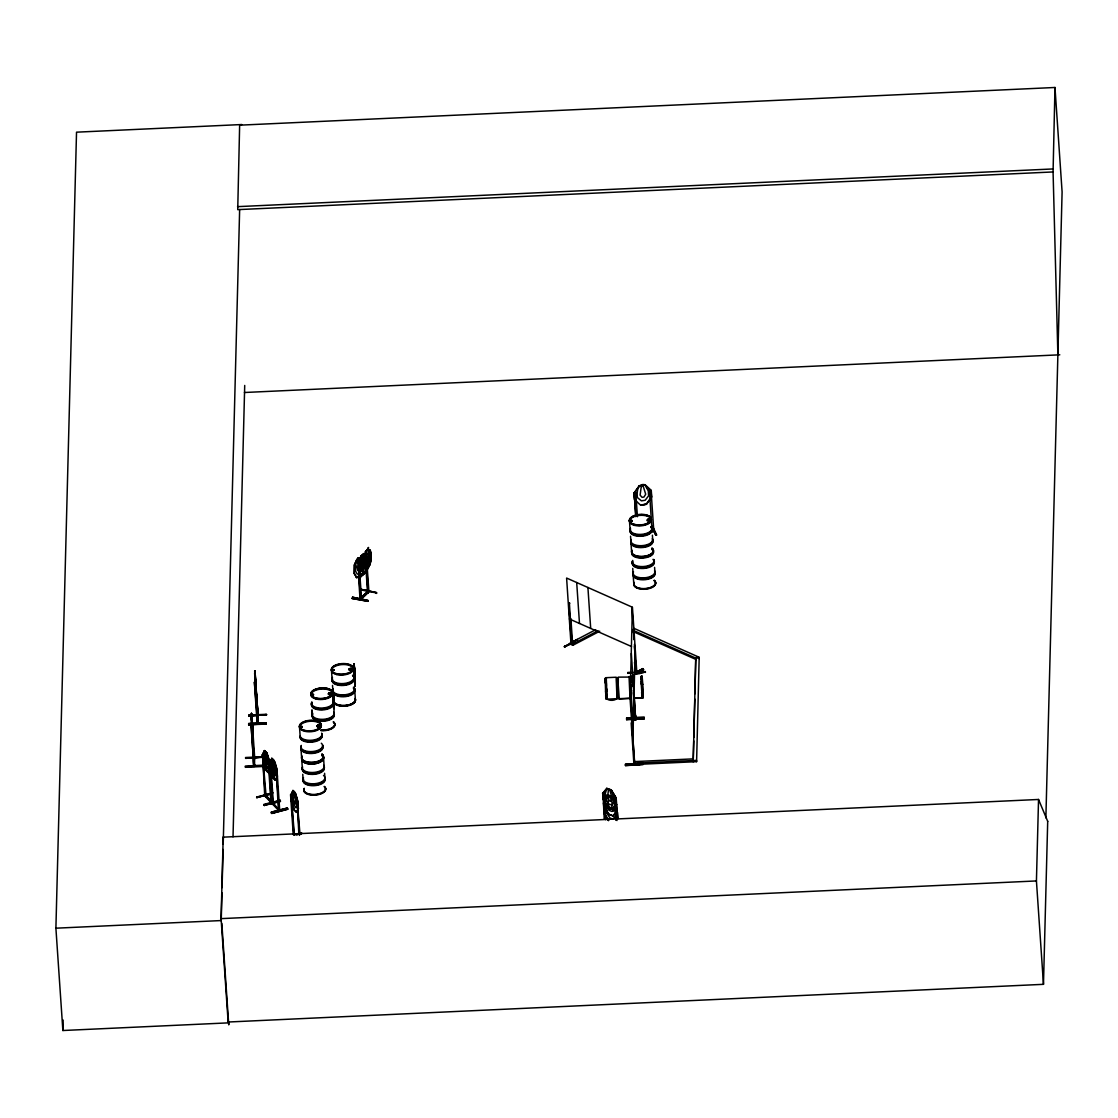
<?xml version="1.0" encoding="UTF-8"?>
<svg xmlns="http://www.w3.org/2000/svg" width="1118" height="1118" viewBox="0 0 1118 1118"><rect width="100%" height="100%" fill="white"/><g stroke="black" fill="none" stroke-linecap="round" stroke-linejoin="round"><path stroke-width="1.5" d="M365.348 551.733L366.103 551.02L365.348 551.733L365.726 556.289M334.03 703.907L333.709 701.07L333.933 707.247L333.36 693.272A10.956 5.283 -3.9 0 0 347.936 696.179A10.956 5.283 -3.9 0 0 353.414 688.409M354.797 675.314L355.105 681.938L354.881 675.761C356.083 685.18 353.581 664.889 354.741 673.819L354.532 667.963L354.825 674.308M251.899 722.843L251.578 713.256L251.676 725.456L251.899 724.73M255.239 680.75L254.736 672.84M354.294 673.93L353.959 664.022L354.672 667.823M605.173 679.087L605.187 683.028M605.215 679.073L605.565 691.301M606.166 693.943L605.928 678.109M606.291 679.059L607.13 697.939M631.055 677.899L631.069 681.84M641.383 679.101L641.578 676.027L642.557 697.953L633.92 698.331M641.844 679.129L642.137 676.502M642.864 697.436L643.171 694.809M354.532 573.562L356.6 577.643L354.28 573.66L354.364 564.87L356.656 559.95L361.226 559.112L363.294 563.192L363.21 571.829L360.848 576.734L356.656 577.461M356.656 559.95L354.462 564.883L354.28 573.66M356.432 577.615L361.016 576.762L363.294 571.857L363.224 563.025M333.108 698.918L332.787 689.331M354.28 673.497L354.727 677.857L354.602 673.455M625.479 765.55L625.437 764.237L642.962 763.37L643.018 764.223L625.479 765.55L643.004 764.656M626.667 718.734L644.206 717.854L644.192 718.804L626.667 719.671L626.667 718.567M631.237 673.134L627.855 673.302L631.041 672.673M631.167 722.885L633.948 764.67L633.892 763.846M632.942 678.374L635.723 720.16L631.265 652.381L632.425 607.144L636.911 673.791C637.372 674.965 635.918 669.5 636.799 672.309M632.956 677.256L632.97 676.488M633.515 632.802L634.13 632.005L633.976 639.664M633.864 764.502L633.864 763.762M635.807 717.896L634.856 718.622L634.465 707.387M635.122 719.251L635.108 720.188L635.737 719.223M634.745 763.86L634.647 764.614L634.731 761.596L693.146 758.884L693.23 760.17M633.766 764.502L633.696 762.336L634.633 762.965M635.793 719.321L635.052 720.076L634.842 717.938M634.968 717.546L635.136 718.301M645.379 671.932C631.558 676.446 637.302 673.064 635.541 661.004M636.967 672.211L636.114 671.569M635.723 720.076L635.737 719.307M635.751 717.421L635.709 718.636L635.15 717.449M635.723 715.953L634.94 716.638L635.709 716.666M370.086 550.014L368.94 562.773L366.424 566.924L364.72 566.728C363.574 535.033 378.96 553.941 365.977 571.494M333.527 708.015L333.136 700.092L333.108 700.804M334.03 703.823L333.29 693.957M228.799 1021.992L228.743 1024.857L221.825 923.384M1047.706 821.367L1038.538 799.468L223.195 837.158L221.084 918.633L228.198 1022.872L62.874 1030.516L55.9 928.192L76.527 132.176L241.851 124.531M62.874 1030.516L63.153 1020.049M1057.88 354.895L1053.072 171.948L237.729 209.639L239.643 125.174L1054.973 87.484L1062.1 191.933L1045.875 817.859M221.937 892.821L221.224 920.561L55.9 928.192M222.077 887.608L223.055 849.47M223.195 844.272L239.643 209.541M233.019 836.837L244.716 385.444M263.163 756.998L245.625 758.353L261.57 757.138M248.937 715.939L266.461 714.626L248.937 715.939L248.881 715.059M251.075 725.428L251.103 724.66L253.87 766.445L251.075 725.428L251.885 725.414L251.508 716.121M254.373 764.922C252.57 764.908 255.421 762.56 254.471 766.417L251.27 717.882L252.095 716.918L252.836 735.602L252.347 723.416L252.556 730.879L252.249 728.894M251.885 724.31L251.522 716.247M251.899 717.085L251.27 717.882M255.183 681.701L254.694 670.856L255.365 676.055M254.624 673.847L254.876 670.842L257.783 724.003L254.401 682.246L255.183 683M254.597 674.699L255.183 675.44L254.694 670.856M253.996 757.836L253.772 764.866M253.8 766.333C252.361 762.127 255.142 751.729 253.884 758.731M255.938 693.202L255.645 681.044M256.19 690.197L256.385 702.942L256.274 690.742M254.597 757.808L254.541 766.291L253.73 765.592M254.569 757.375L254.597 756.523M257.895 715.394C256.791 727.622 257.573 719.098 257.797 723.066M257.196 714.891L258.02 714.067L257.992 715.52M257.294 715.422L257.168 723.947L257.084 721.683M256.819 709.441L257.336 713.102L257.406 710.098M257.867 723.821L257.992 715.604M248.657 723.57L248.699 724.897L266.238 723.612L266.182 722.759L248.657 723.584L266.182 722.829M332.982 689.317L333.555 703.152L333.43 698.764M333.108 700.637L332.731 692.321M334.044 711.677L333.499 692.978L334.114 708.672M354.154 664.008L354.448 676.166M354.699 682.707L355.217 686.368L355.272 683.364M631.251 653.499L630.077 698.75L634.647 764.46M632.858 739.683L634.032 694.432M634.046 693.314L635.22 648.077M693.733 740.885L693.188 761.819L695.773 657.65L699.183 657.496L696.598 761.665L634.772 764.516L634.731 761.596M693.817 737.405L694.823 699.043M694.949 693.803L695.773 657.65M1053.072 171.948L1054.973 87.484M228.142 1022.02L1043.471 984.329L1036.428 880.942L1038.538 799.468M1043.471 984.329L1047.706 821.255M369.038 550.853L368.101 560.37L366.704 563.109L365.852 563.011L366.173 556.89L368.87 550.825M605.201 679.129L605.271 678.025M605.649 679.059L605.704 678.011M606.291 679.101L606.417 677.718M617.304 697.716C615.669 701.824 603.133 701.517 606.11 693.943M618.058 697.842C617.443 704.312 615.948 671.443 617.192 678.626M618.729 697.814C618.114 704.284 616.605 671.415 617.849 678.598M641.732 679.464L641.271 676.083L641.215 683.992M641.425 677.396L641.48 676.348M641.886 677.41L642.039 676.027M643.06 697.59L643.13 696.528M367.403 591.143L368.339 590.262M361.743 556.317L361.226 562.689L362.498 567.231L364.175 562.969L362.665 555.45L361.911 556.345M293.894 792.355L293.713 799.915L295.39 804.08L295.753 799.496L293.727 792.396M265.469 752.442L265.245 760.002L266.978 764.153L267.37 759.569L265.287 752.484M272.75 760.226L272.54 767.8L274.273 771.951L274.651 767.367L272.582 760.282M264.449 750.821C263.848 756.034 263.191 763.566 267.579 767.898L268.879 765.662L268.544 760.799L266.95 753.197L264.575 750.569L262.478 754.65L265.343 796.589L264.561 794.339L265.958 794.968M265.427 796.533L266.126 796.337L262.562 754.776L264.728 795.778M270.78 800.991L271.618 801.69M270.947 802.361L268.236 761.512L269.424 762.029L268.236 761.512M272.247 801.508L271.311 801.578M278.34 810.173L278.787 808.538L279.207 810.131M293.195 834.308L294.509 834.685M368.004 601.316L352.156 598.465L368.004 601.316L367.948 600.464L352.547 597.222L367.934 600.478M272.666 803.451L279.738 810.802L276.984 769.799C272.485 747.928 267.328 765.411 274.86 775.696L276.16 773.46L275.825 768.583L274.231 760.995L271.856 758.367L274.231 760.995L277.054 769.813L277.32 776.353M301.539 833.329L296.675 834.573M256.902 797.623L271.367 793.752M256.874 796.994L271.367 793.165M264.281 805.435L280.422 801.368L264.058 805.226M272.638 793.151L272.974 792.746M362.134 563.821C358.794 563.081 376.417 533.943 364.161 555.101M570.977 642.403C574.652 644.443 570.138 640.237 571.773 643.605M571.941 644.345L570.977 643.912L566.602 578.048L631.852 606.99L632.788 620.63M635.122 670.842L636.617 670.968M608.43 789.881L607.521 797.735L609.17 800.795L610.624 801.326L611.853 799.328L611.672 796.477L609.883 790.412L608.304 789.965M608.877 796.379L607.968 804.233L609.617 807.294L611.071 807.825L612.301 805.826L612.105 802.962L610.316 796.91L609.003 796.295M641.299 486.358L640.097 495.12L642.081 497.356L643.954 497.063L645.701 494.24L643.171 486.064M360.904 556.233L358.543 565.345L358.808 571.815M364.901 573.003L367.431 563.919L366.984 557.421L363.574 553.536L360.793 556.331L359.842 564.003L360.178 568.866L362.288 570.991L364.119 569.272C369.667 543.781 355.3 555.59 359.074 571.703L362.232 575.7L365.013 572.905L367.431 563.919L366.984 557.421M635.737 718.273L635.737 716.009M302.265 727.007L301.022 726.784M311.866 694.446L313.124 694.851M313.389 694.977C314.815 693.747 310.832 696.165 312.16 694.068M312.565 694.767L313.208 694.082L312.411 693.901M333.989 669.85L333.08 669.654M333.569 669.752L332.381 670.143L333.821 669.962M317.596 725.54L318.616 726.658M333.038 669.458L334.226 670.297L332.633 669.92M328.958 693.286L329.069 693.16A1.705 0.825 -3.9 0 1 331.697 693.803A1.705 0.825 -3.9 0 1 329.139 694.627A1.705 0.825 -3.9 0 1 329.167 693.202M319.329 725.945L317.484 725.861L318.896 726.169M329.475 694.362L329.489 693.481L331.054 693.845M319.371 726.476L319.79 725.568M630.37 521.072C631.307 518.864 633.235 521.868 630.706 521.184M630.762 520.471L632.019 520.667M631.838 520.429L631.181 521.114M631.866 520.834L630.454 520.89L631.698 521.016M647.574 519.632L647.685 519.507A1.705 0.825 -3.9 0 1 650.313 520.149A1.705 0.825 -3.9 0 1 647.755 520.974A1.705 0.825 -3.9 0 1 647.797 519.549M647.574 520.289L648.901 519.744L649.348 520.569M257.098 714.234L257.895 714.109M254.736 757.291L253.968 757.403M607.535 699.169L617.01 698.652M605.802 677.704L616.158 677.229L617.01 698.68M629.182 677.075L618.31 677.131L618.254 685.041M619.4 698.666L630.133 698.163M629.043 676.628L630.035 698.512M630.901 698.303L629.923 676.879M607.465 794.926L605.621 800.586L605.956 805.463L609.086 810.368L611.979 811.43L614.634 808.635L614.299 803.772L611.686 796.589L607.34 794.996L604.419 798.587M571.675 642.109L571.717 643.647L564.311 646.595M574.54 641.592L564.758 646.805L577.321 639.51L577.405 640.376M577.265 639.552L564.255 646.679M639.3 485.659L634.032 493.038L634.465 499.536L640.67 505.21L646.47 504.302L651.738 496.909L651.249 490.327L645.1 484.737C637.302 482.892 636.729 492.13 637.4 497.58L641.425 500.85L645.17 500.263L648.608 495.819L648.286 490.956L645.016 484.919M607.689 808.356L608.919 809.083M255.826 681.03L255.197 674.503L258.062 716.275M257.769 722.326L256.986 722.368M298.338 808.524L298.003 801.955L295.348 793.011L293.028 790.482L291.015 794.535L291.532 801.047M293.028 790.482L291.099 794.674L294.397 834.587M355.636 563.877L356.376 562.284L358.962 564.045L359.912 565.792L359.269 570.529L357.704 570.529L355.468 563.835M264.575 750.569C260.201 756.285 264.337 763.692 265.93 769.911L268.068 772.384M278.41 810.257L276.174 769.17L279.109 810.997L272.191 803.674L269.396 762.742L271.856 758.367M273.044 777.751L275.587 780.336L273.016 777.89L270.207 768.932L270.025 762.532L271.912 758.577M275.405 780.378L277.418 776.171L275.531 780.126M369.904 564.604L365.977 571.689L363.182 571.354M651.864 529.848L652.032 530.561M358.64 558.022L357.341 558.623L358.64 558.022L361.575 598.941L360.052 599.625L358.515 575.672M362.064 597.739C366.019 595.615 367.543 590.486 368.381 592.61L366.956 571.368M368.786 590.556L367.501 591.059M357.886 558.734L360.583 599.751L368.926 591.981L367.025 564.66M572.206 644.331C569.942 644.569 570.767 640.698 572.528 642.612L570.893 618.603M635.108 672.239L636.338 672.784M639.398 485.813L634.255 493.164L635.779 515.23M640.74 505.029L646.33 504.064L651.542 496.881M367.529 592.428L368.297 592.596L368.004 590.388M604.279 798.462L607.395 794.73L611.881 796.379L616.479 804.639L611.812 796.519M604.433 813.876L603.986 807.378L606.976 803.73M607.074 803.912L604.265 807.42M603.972 801.103L608.024 807.853L612.51 809.502L616.605 804.555L611.881 796.379M615.934 812.143L613.125 815.651M604 806.092L608.597 814.281L613.083 815.916L617.178 810.983L616.172 798.07L611.308 789.951L606.697 788.386M311.796 694.599L313.124 694.544M300.588 726.588L300.854 727.357L302.167 726.826M328.818 693.286L330.579 692.853M300.686 726.63L301.776 726.211M302.181 726.658L300.462 726.798L301.581 726.714M351.457 669.123L349.557 669.011M350.311 669.934C347.991 668.131 354.015 669.612 350.255 669.822M317.805 725.456A1.705 0.825 -3.9 0 0 317.764 726.882A1.705 0.825 -3.9 0 0 320.335 726.043A1.705 0.825 -3.9 0 0 317.805 725.456L317.722 726.448M318.071 726.085L319.608 725.708M615.459 816.266L612.804 819.061L609.911 817.999L606.781 813.093L606.459 808.216M264.784 795.96L271.646 803.101L271.394 801.564M265.986 796.379L266.028 794.856M272.079 802.179L272.792 802.92M272.107 803.59L272.988 803.562M269.941 762.392L272.82 804.345C274.693 804.415 270.221 803.982 272.205 801.34M278.228 808.677L279.64 809.236L278.703 809.39M635.038 715.869L635.038 716.722M257.392 715.548L257.978 716.456L255.183 675.44M257.196 723.094L257.168 724.031L254.401 682.246M652.046 529.82C654.086 529.373 654.631 532.489 651.976 531.343M352.156 598.493L352.561 597.208M376.864 593.001L361.128 589.969M360.876 597.264L359.898 598.102L361.394 597.571M361.407 597.375L360.038 598.06M367.445 591.562L360.904 597.697L367.976 591.674M367.948 591.254L368.856 590.57M360.807 598.857L360.136 599.555M642.808 684.342L642.137 676.446M273.351 802.78L271.953 802.151L272.177 803.772M332.912 670.115L333.765 670.199M349.543 668.676L350.884 668.34M351.597 669.486L350.563 669.822M330.732 694.222L330.718 692.978M317.582 725.386L317.875 725.303A1.579 0.755 -3.9 0 1 320.195 725.889A1.579 0.755 -3.9 0 1 317.819 726.658A1.579 0.755 -3.9 0 1 317.847 725.33M632.005 521.323L632.075 520.611M647.853 519.395L648.342 520.75M647.588 519.814L649.46 519.604M604.237 819.201L602.993 793.291L603.217 796.477M602.504 793.626L604.097 793.822L605.83 819.396M604.097 793.822L602.895 793.375L606.906 788.511L611.308 789.951M615.78 820.109L614.76 797.581L615.864 798.126L617.262 818.6M614.271 797.945L616.172 798.07L611.183 790.035L613.866 797.274L614.187 802.137L611.546 804.932L608.639 803.87L605.509 798.965L605.187 794.087L606.822 788.316L602.714 793.249L603.161 799.747M603.986 807.378L604.572 813.876M616.339 804.527L612.552 809.236M612.51 809.502L608.08 807.713L604.097 801.019M603.86 806.092L608.779 814.058M617.443 812.199L617.737 818.572M613.083 815.916L608.653 814.142M617.877 818.683L617.304 812.199M568.727 602.686L569.845 603.175M633.557 631.852L632.872 631.139M635.569 670.576L636.044 671.275M634.549 672.98L642.934 668.62L634.577 672.994M634.675 673.651L643.088 669.389L634.772 673.791M633.906 674.867L643.591 669.626M599.737 631.209L572.849 645.296L570.473 644.247L570.39 642.962L595.782 629.658M570.39 642.962L572.765 644.024L598.158 630.72M698.75 658.306L698.652 657.035L696.221 658.306L632.816 630.189M257.867 714.877L258.076 714.192L257.867 714.975M647.755 519.353L648.901 519.143M349.515 669.249L351.387 669.277M329.363 693.901L330.802 693.747M317.764 725.261L318.923 725.051M266.797 753.113L269.773 762.029L266.978 753.071M263.177 761.12L265.735 770.092L268.124 772.594M265.93 769.911L263.107 761.092M263.191 755.447L262.003 754.93M271.059 793.542L256.581 797.413L271.422 794.018M280.031 800.264L263.918 804.373L263.974 805.226L280.073 800.837M278.27 809.111L273.379 803.199M271.297 812.185L287.41 808.021L271.325 812.199L271.744 813.443L287.815 809.222L287.368 807.951M271.367 813.038L287.522 808.803L271.45 813.038M293.223 834.056L290.554 794.828L291.267 794.632M291.728 795.359L290.554 794.828M291.7 801.005L294.188 810.005L296.452 812.311L298.436 808.328L296.675 812.479L294.202 809.879M298.841 833.846L297.192 801.299L300.015 834.377M298.073 801.983L296.633 801.452M293.447 834.783L301.553 832.686L301.608 833.539L296.773 834.783M294.775 834.783L301.608 833.539M649.167 520.191L647.979 520.247M330.551 693.845L329.111 693.817M330.579 694.18L328.846 693.915M301.189 726.574L301.832 726.504M635.765 492.856L637.442 516.698M361.226 559.112L356.67 560.132L360.066 561.697L361.673 564.66L361.505 570.152L360.024 573.324L357.257 574.163L355.636 571.2L354.63 564.925M356.838 560.174L361.002 559.266M360.974 589.312L376.403 592.596L360.96 589.326L361.016 590.178M639.44 485.897L645.058 485.016C648.915 490.453 650.648 490.9 651.039 490.425L653.82 531.357L652.143 531.316L653.876 531.036M641.341 486.442L643.213 486.148M646.428 504.218L640.67 505.21M652.073 527.137L652.996 526.913M653.317 529.834L655.805 535.229L656.755 535.075L653.555 528.241M333.066 669.78L333.793 669.794M318.909 726.504L317.778 726.407M564.814 646.12L564.939 646.973M652.339 531.623L652.004 530.128M627.855 673.302L627.799 672.449L630.985 672.309M634.172 672.128L645.324 671.555L645.379 672.435M634.227 672.449L645.379 671.96M627.841 673.092L631.027 672.924M634.213 672.715L645.365 672.225M626.625 717.938L644.15 717.001L644.192 718.804M626.611 718.818L644.136 717.966M626.653 719.447L644.178 718.581M633.85 763.091L634.647 762.378M237.533 206.648L1052.863 168.958M244.451 392.502L1059.794 354.811M354.168 664.218L354.937 681.645L354.63 679.66M354.196 666.007L354.406 670.604M353.889 666.887L354.895 682.693M355.105 674.168L355.286 683.489L353.959 664.022M256.092 690.966L256.763 695.955M256.134 692.741L256.721 697.325M332.996 689.526L333.779 706.953L333.457 704.969M256.609 694.404L257.601 710.209L257.042 700.902M333.024 691.315L333.234 695.913M333.094 701.489L332.912 692.196M251.396 713.48L252.053 718.469M248.867 715.087L266.405 714.29L266.461 715.129M248.937 715.436L266.461 714.654M248.923 715.73L266.447 714.919M630.035 698.484L619.302 698.974L618.254 685.041M633.878 698.303L642.263 697.911L641.732 679.437M248.699 724.744L266.224 724.087M252.319 731.787L252.836 735.602M263.107 756.704L245.569 757.501L245.625 758.353M245.625 758.13L263.149 757.319M262.87 765.173L245.359 766.054L245.401 767.311L262.926 766.501L262.884 765.299M634.689 763.245L696.514 760.38L696.598 761.665M221.084 918.633L1036.428 880.942M265.176 794.143L265.497 795.681M648.594 519.213L649.628 519.381M648.286 520.625L649.628 520.331L649.334 519.325M272.638 802.039L272.89 804.415M278.955 810.913L278.298 808.859M367.347 549.497C375.969 546.534 366.718 579.068 371.106 557.407M332.773 670.143L334.058 669.808M366.732 557.533L363.546 553.745M361.966 563.793L363.35 571.396M358.906 571.661L362.092 575.463L365.069 573.031M571.843 642.85L569.411 603.399M614.984 797.651L615.487 809.628M350.018 669.375L350.06 669.892M254.694 757.934L254.764 758.842L251.899 716.918M643.605 669.724L642.864 668.578M631.139 676.334L630.482 675.286M633.668 628.218L698.652 657.035M632.9 631.474L696.304 659.592M569.397 618.981L631.502 646.525M652.101 531.623L649.39 490.243M270.556 762.574L273.449 804.275M331.026 693.384L329.055 693.677M271.408 803.073L268.865 762.183M264.407 750.625L266.769 753.252M269.955 762.602L270.71 763.245L269.396 762.742M276.174 769.17L276.803 769.841L275.615 769.324M265.986 795.387L271.436 801.145M265.427 795.541L271.506 802.221M292.86 790.524L295.32 793.137L296.885 800.74L297.22 805.603L295.977 807.825C288.919 797.763 292.944 779.456 297.905 802.025M611.127 790.174L615.906 798.154M614.075 806.861L617.318 812.269M605.495 815.12L608.681 820.444L605.369 815.148M605.243 815.232L608.485 820.64M655.875 534.432L652.143 526.34L655.805 535.229M612.804 810.508L614.034 811.095L612.594 807.895M287.801 809.125L271.744 813.443M635.681 492.535L634.144 492.786L635.765 516.656M636.212 673.651L634.437 646.525M270.388 768.891L273.183 777.835M641.844 679.073L643.032 697.911M642.571 697.953L641.411 679.101M630.58 676.851L630.999 695.2M606.208 699.127L606.473 694.292M291.63 800.977L294.355 809.949M354.699 682.553L355.217 686.368M256.819 709.287L257.336 713.102M251.382 713.27L252.095 717.057M642.71 696.304L642.878 697.506M641.984 696.318L642.263 697.911L641.215 683.978M607.144 697.925L607.298 699.099M606.487 698.037L606.669 699.169M606.054 697.995L606.236 699.197M255.449 683.056L255.645 684.677L255.519 680.289M256.847 702.956L257.042 704.578L256.916 700.189M606.976 696.151L607.144 697.967M605.886 696.221L606.082 698.051M644.192 718.259L626.667 719.098M254.918 672.84L255.323 677.424M251.62 715.254L252.025 719.838M641.634 692.266L641.816 694.571M605.704 693.929L605.914 696.262M256.609 700.553L256.008 693.621L257.252 708.379L257.084 700.818M699.183 657.496L699.267 658.768M653.569 529.932L653.681 531.469M652.395 535.201L652.688 539.896M654.589 567.385L654.882 572.095M629.462 520.555L630.077 529.611M630.552 536.207L630.845 540.902M631.6 551.859L630.971 542.803A10.928 5.269 -3.9 0 0 643.199 547.471A10.928 5.269 -3.9 0 0 652.479 540.441M632.746 568.391L633.04 573.101M633.794 584.057L633.165 574.987A10.928 5.269 -3.9 0 0 645.393 579.655A10.928 5.269 -3.9 0 0 654.673 572.626M633.375 629.154L634.074 639.384M634.409 644.499L635.08 654.142M635.192 670.898L635.29 672.393L634.549 662.233M633.291 690.239L633.878 698.806M632.564 681.84L632.788 686.033M633.403 692.713L635.108 720.188M630.454 683.978L633.249 724.911M630.259 691.749L633.04 732.681M631.782 722.857L634.772 764.516M626.625 717.868L626.667 719.671M615.459 798.378L616.982 820.542M615.836 814.742L616.186 819.871M603.692 794.06L605.439 819.634M603.636 802.85L603.874 806.162M603.51 802.92L604.293 813.848M587.914 587.495L590.695 628.428M576.692 582.52L579.487 623.453M572.765 644.024L572.849 645.296M568.964 606.124L569.663 616.409M570.012 621.552L570.837 633.557M571.074 636.981L571.522 643.619M376.347 592.582L376.403 593.434M366.103 551.02L366.802 561.25M366.159 563.668L368.046 592.75M366.089 570.376L367.515 592.624M358.109 557.91L358.459 563.025M359.381 576.664L360.807 599.695L360.541 597.389M354.476 667.684L354.909 674.21M354.783 690.98L355.426 700.05M331.431 669.738L332.074 678.808M332.521 685.404L332.815 690.099M333.164 698.694L333.36 701.545M323.535 757.627L324.15 766.696M324.597 773.293L324.891 777.988A10.928 5.269 -3.9 0 1 312.425 783.802A10.928 5.269 -3.9 0 1 303.481 777.611M299.47 726.448L300.113 735.518A10.956 5.283 -3.9 0 0 312.313 740.2A10.956 5.283 -3.9 0 0 321.621 733.156M300.994 748.711L301.608 757.766M301.664 758.647L302.307 767.703M302.754 774.299L303.062 778.994M297.192 801.299L299.512 835.412M291.197 794.493L293.838 834.727M279.975 800.139L280.422 801.41L280.325 800.53L264.253 804.806L264.365 805.631M273.058 759.611L274.385 779.092M265.777 751.827L267.104 771.294M255.253 680.205L255.854 688.478L255.687 680.918M251.955 722.619L252.347 727.091L252.221 722.689M251.298 717.113L253.73 752.931M256.916 796.966L256.972 797.819M223.195 837.158L223.334 839.073M605.551 691.287L605.732 693.971M642.962 763.44L625.437 764.307M642.808 684.328L643.171 694.865M606.515 688.409L606.655 691.231M605.998 691.287L605.732 685.614M262.912 765.872L245.401 766.766M255.645 681.002L256.022 690.323M254.806 673.721L254.988 683.042M643.06 689.988L643.143 692.629M641.9 681.323L641.97 683.95M641.425 681.337L641.494 683.95M606.305 682.986L606.389 685.6M606.403 691.679L606.501 694.32M605.635 680.75L605.663 682.986M652.605 539.756A11.096 5.352 -3.9 0 1 641.718 547.009A11.096 5.352 -3.9 0 1 631.195 540.749M652.073 548.7A10.928 5.269 -3.9 0 1 643.842 556.946A10.928 5.269 -3.9 0 1 632.061 550.894M652.032 548.044A10.928 5.269 -3.9 0 1 643.8 556.289A10.928 5.269 -3.9 0 1 632.005 550.238M652.073 548.295A10.97 5.283 -3.9 0 1 643.814 556.568A10.97 5.283 -3.9 0 1 631.991 550.503M650.76 527.221A11.096 5.352 -3.9 0 1 642.403 535.592A11.096 5.352 -3.9 0 1 630.426 529.457M652.353 538.555A10.928 5.269 -3.9 0 1 641.648 545.682A10.928 5.269 -3.9 0 1 631.279 539.519M651.71 529.149A10.928 5.269 -3.9 0 1 641.005 536.277A10.928 5.269 -3.9 0 1 630.636 530.128M652.563 539.169A11.096 5.352 -3.9 0 1 641.69 546.423A11.096 5.352 -3.9 0 1 631.153 540.162M650.718 526.634A11.096 5.352 -3.9 0 1 642.361 535.019A11.096 5.352 -3.9 0 1 630.384 528.87M651.584 527.249A10.928 5.269 -3.9 0 1 640.88 534.39A10.928 5.269 -3.9 0 1 630.51 528.227M654.799 571.941A11.096 5.352 -3.9 0 1 643.926 579.194A11.096 5.352 -3.9 0 1 633.389 572.933M654.268 580.885A10.928 5.269 -3.9 0 1 646.036 589.144A10.928 5.269 -3.9 0 1 634.255 583.093M654.226 580.228A10.928 5.269 -3.9 0 1 645.994 588.473A10.928 5.269 -3.9 0 1 634.199 582.422M653.527 552.292A10.928 5.269 -3.9 0 1 641.061 558.092A10.928 5.269 -3.9 0 1 632.117 551.915M652.143 549.721A10.928 5.269 -3.9 0 1 653.191 550.936M654.268 580.466A10.97 5.283 -3.9 0 1 646.008 588.739A10.97 5.283 -3.9 0 1 634.186 582.674M653.541 551.719A10.97 5.283 -3.9 0 1 641.019 557.561A10.97 5.283 -3.9 0 1 632.047 551.356M652.143 549.148A10.97 5.283 -3.9 0 1 653.205 550.377M652.954 559.405A11.096 5.352 -3.9 0 1 644.597 567.79A11.096 5.352 -3.9 0 1 632.62 561.641M654.547 570.739A10.928 5.269 -3.9 0 1 643.842 577.866A10.928 5.269 -3.9 0 1 633.473 571.717M653.904 561.334A10.928 5.269 -3.9 0 1 643.199 568.475A10.928 5.269 -3.9 0 1 632.83 562.312M654.757 571.368A11.096 5.352 -3.9 0 1 643.884 578.607A11.096 5.352 -3.9 0 1 633.347 572.36M653.988 560.076A11.096 5.352 -3.9 0 1 643.116 567.315A11.096 5.352 -3.9 0 1 632.578 561.054M653.778 559.447A10.928 5.269 -3.9 0 1 643.074 566.574A10.928 5.269 -3.9 0 1 632.704 560.425M332.954 691.986A10.956 5.283 -3.9 0 1 333.36 690.603M353.498 687.71A11.096 5.352 -3.9 0 1 345.141 696.081A11.096 5.352 -3.9 0 1 333.164 689.932M355.133 699.085A10.97 5.283 -3.9 0 1 347.223 705.933A10.97 5.283 -3.9 0 1 333.919 702.817M354.154 679.031A11.096 5.352 -3.9 0 1 341.479 684.929A11.096 5.352 -3.9 0 1 332.395 678.64M354.322 687.738A10.928 5.269 -3.9 0 1 343.617 694.879A10.928 5.269 -3.9 0 1 333.248 688.716M354.015 679.688A10.928 5.269 -3.9 0 1 341.549 685.502A10.928 5.269 -3.9 0 1 332.605 679.311M353.47 687.123A11.096 5.352 -3.9 0 1 345.099 695.508A11.096 5.352 -3.9 0 1 333.122 689.359M354.113 678.444A11.096 5.352 -3.9 0 1 341.437 684.342A11.096 5.352 -3.9 0 1 332.353 678.067M352.687 675.831A11.096 5.352 -3.9 0 1 353.763 677.075M353.917 677.801A10.956 5.283 -3.9 0 1 341.423 683.615A10.956 5.283 -3.9 0 1 332.465 677.424M352.519 675.216A10.956 5.283 -3.9 0 1 353.581 676.446M333.891 714.095A10.956 5.283 -3.9 0 1 324.583 721.138A10.956 5.283 -3.9 0 1 312.355 716.456M333.989 713.41A11.096 5.352 -3.9 0 1 323.102 720.663A11.096 5.352 -3.9 0 1 312.579 714.402M334.883 724.911A10.97 5.283 -3.9 0 1 320.964 730.669M333.485 722.326A10.97 5.283 -3.9 0 1 334.548 723.556M333.374 721.711A10.887 5.241 -3.9 0 1 332.423 727.58A10.887 5.241 -3.9 0 1 320.95 729.984M333.457 721.948A10.97 5.283 -3.9 0 1 332.507 727.86A10.97 5.283 -3.9 0 1 320.95 730.292M333.15 704.899A11.096 5.352 -3.9 0 1 319.469 709.315A11.096 5.352 -3.9 0 1 311.81 703.11M333.737 712.208A10.928 5.269 -3.9 0 1 323.018 719.335A10.928 5.269 -3.9 0 1 312.663 713.186M333.024 705.542A10.928 5.269 -3.9 0 1 319.566 709.888A10.928 5.269 -3.9 0 1 312.02 703.781M333.947 712.837A11.096 5.352 -3.9 0 1 323.06 720.076A11.096 5.352 -3.9 0 1 312.537 713.815M333.108 704.312A11.096 5.352 -3.9 0 1 319.427 708.742A11.096 5.352 -3.9 0 1 311.768 702.523M332.912 703.641A10.956 5.283 -3.9 0 1 319.427 708.001A10.956 5.283 -3.9 0 1 311.866 701.88M322.515 746.335A10.956 5.283 -3.9 0 1 311.782 753.49A10.956 5.283 -3.9 0 1 301.399 747.313M322.613 745.664A11.096 5.352 -3.9 0 1 311.74 752.903A11.096 5.352 -3.9 0 1 301.203 746.656M322.124 754.678A10.97 5.283 -3.9 0 1 313.865 762.951A10.97 5.283 -3.9 0 1 302.028 756.872M321.998 753.951A10.887 5.241 -3.9 0 1 313.809 762.169A10.887 5.241 -3.9 0 1 302.07 756.145M322.096 754.203A10.97 5.283 -3.9 0 1 313.837 762.476A10.97 5.283 -3.9 0 1 302 756.397M321.844 734.372A11.096 5.352 -3.9 0 1 312.411 741.5A11.096 5.352 -3.9 0 1 300.029 736.762M321.313 743.232A10.928 5.269 -3.9 0 1 313.082 751.478A10.928 5.269 -3.9 0 1 301.287 745.426M321.718 735.057A10.928 5.269 -3.9 0 1 312.439 742.072A10.928 5.269 -3.9 0 1 300.239 737.405M322.585 745.077A11.096 5.352 -3.9 0 1 311.698 752.33A11.096 5.352 -3.9 0 1 301.175 746.069M321.802 733.785A11.096 5.352 -3.9 0 1 312.383 740.927A11.096 5.352 -3.9 0 1 299.987 736.175M324.709 778.533A10.956 5.283 -3.9 0 1 313.976 785.675A10.956 5.283 -3.9 0 1 303.593 779.512M324.807 777.849A11.096 5.352 -3.9 0 1 313.934 785.102A11.096 5.352 -3.9 0 1 303.397 778.841M324.318 786.765A10.97 5.283 -3.9 0 1 316.059 795.038A10.97 5.283 -3.9 0 1 304.222 788.973M325.24 787.365A10.887 5.241 -3.9 0 1 314.577 794.465A10.887 5.241 -3.9 0 1 304.264 788.33M324.29 786.387A10.97 5.283 -3.9 0 1 316.031 794.66A10.97 5.283 -3.9 0 1 304.194 788.595M322.152 755.027A10.97 5.283 -3.9 0 1 313.892 763.301A10.97 5.283 -3.9 0 1 302.056 757.235M324.038 766.557A11.096 5.352 -3.9 0 1 314.605 773.698A11.096 5.352 -3.9 0 1 302.223 768.946M323.507 775.417A10.928 5.269 -3.9 0 1 324.555 776.647M323.913 767.241A10.928 5.269 -3.9 0 1 314.633 774.271A10.928 5.269 -3.9 0 1 302.433 769.603M324.779 777.262A11.096 5.352 -3.9 0 1 313.892 784.515A11.096 5.352 -3.9 0 1 303.369 778.254M324.01 765.97A11.096 5.352 -3.9 0 1 313.124 773.223A11.096 5.352 -3.9 0 1 302.601 766.962M323.815 765.341A10.956 5.283 -3.9 0 1 314.507 772.384A10.956 5.283 -3.9 0 1 302.293 767.703M360.597 561.222L362.414 564.744L361.212 571.256L362.945 565.219C364.202 571.228 367.011 566.029 363.378 563.807L364.51 557.561L362.847 563.276L361.421 560.621L360.597 561.222M643.004 764.069L625.479 765.103L643.004 764.153M266.224 723.458L248.699 724.436L266.224 723.458M312.257 714.57L311.936 709.86L312.229 714.57M606.445 691.693L606.333 688.87L606.431 691.693M634.786 524.454A10.928 5.269 -3.9 0 0 651.277 519.115A10.928 5.269 -3.9 0 0 635.024 515.3A10.928 5.269 -3.9 0 0 634.786 524.454M634.856 525.432A10.928 5.269 -3.9 0 0 651.333 520.094A10.928 5.269 -3.9 0 0 635.094 516.278A10.928 5.269 -3.9 0 0 634.856 525.432M634.8 524.873A10.97 5.283 -3.9 0 0 651.347 519.521A10.97 5.283 -3.9 0 0 635.038 515.664A10.97 5.283 -3.9 0 0 634.8 524.845A10.97 5.283 -3.9 0 0 651.333 519.493A10.97 5.283 -3.9 0 0 635.038 515.678A10.97 5.283 -3.9 0 0 634.8 524.873M349.78 669.948A1.579 0.755 -3.9 0 0 352.156 669.179A1.579 0.755 -3.9 0 0 349.808 668.62A1.705 0.825 -3.9 0 0 349.724 670.171A1.705 0.825 -3.9 0 0 352.282 669.333A1.705 0.825 -3.9 0 0 349.766 668.746A1.579 0.755 -3.9 0 0 349.78 669.948M336.742 673.707A10.97 5.283 -3.9 0 0 353.288 668.354A10.97 5.283 -3.9 0 0 336.979 664.525A10.97 5.283 -3.9 0 0 336.742 673.707M347.167 705.262A10.887 5.241 -3.9 0 0 355.007 698.457A10.9 5.255 -3.9 0 1 347.167 705.248A10.887 5.241 -3.9 0 1 333.961 702.16A10.9 5.255 -3.9 0 0 347.167 705.248M336.853 674.601A10.887 5.241 -3.9 0 0 353.26 669.291A10.887 5.241 -3.9 0 0 337.091 665.49A10.887 5.241 -3.9 0 0 336.853 674.601M347.195 705.542A10.97 5.283 -3.9 0 0 355.105 698.694A10.97 5.283 -3.9 0 1 347.195 705.57A10.97 5.283 -3.9 0 1 333.891 702.439A10.97 5.283 -3.9 0 0 347.195 705.542M336.77 674.056A10.97 5.283 -3.9 0 0 353.316 668.704A10.97 5.283 -3.9 0 0 337.007 664.875A10.97 5.283 -3.9 0 0 336.77 674.056M329.181 694.404A1.579 0.755 -3.9 0 0 331.571 693.635A1.579 0.755 -3.9 0 0 329.223 693.09A1.579 0.755 -3.9 0 0 329.181 694.404M316.156 698.121A10.956 5.283 -3.9 0 0 332.675 692.783A10.956 5.283 -3.9 0 0 316.394 688.954A10.97 5.283 -3.9 0 0 316.156 698.163A10.97 5.283 -3.9 0 0 332.703 692.825A10.97 5.283 -3.9 0 0 316.394 688.981A10.956 5.283 -3.9 0 0 316.156 698.121M316.268 699.057A10.887 5.241 -3.9 0 0 332.675 693.761A10.887 5.241 -3.9 0 0 316.492 689.96A10.887 5.241 -3.9 0 0 316.268 699.057M316.184 698.54A10.97 5.283 -3.9 0 0 332.717 693.188A10.97 5.283 -3.9 0 0 316.422 689.359A10.97 5.283 -3.9 0 0 316.184 698.54M304.781 730.417A10.97 5.283 -3.9 0 0 321.327 725.065A10.97 5.283 -3.9 0 0 305.018 721.236A10.97 5.283 -3.9 0 0 304.781 730.417M304.893 731.312A10.887 5.241 -3.9 0 0 321.299 726.001A10.887 5.241 -3.9 0 0 305.13 722.2A10.887 5.241 -3.9 0 0 304.893 731.312M304.809 730.767A10.97 5.283 -3.9 0 0 321.355 725.414A10.97 5.283 -3.9 0 0 305.046 721.585A10.97 5.283 -3.9 0 0 304.809 730.767M313.92 763.846A10.887 5.241 -3.9 0 0 322.11 755.628A10.9 5.255 -3.9 0 1 313.92 763.874A10.9 5.255 -3.9 0 1 302.167 757.836A10.887 5.241 -3.9 0 0 313.92 763.846"/></g></svg>
